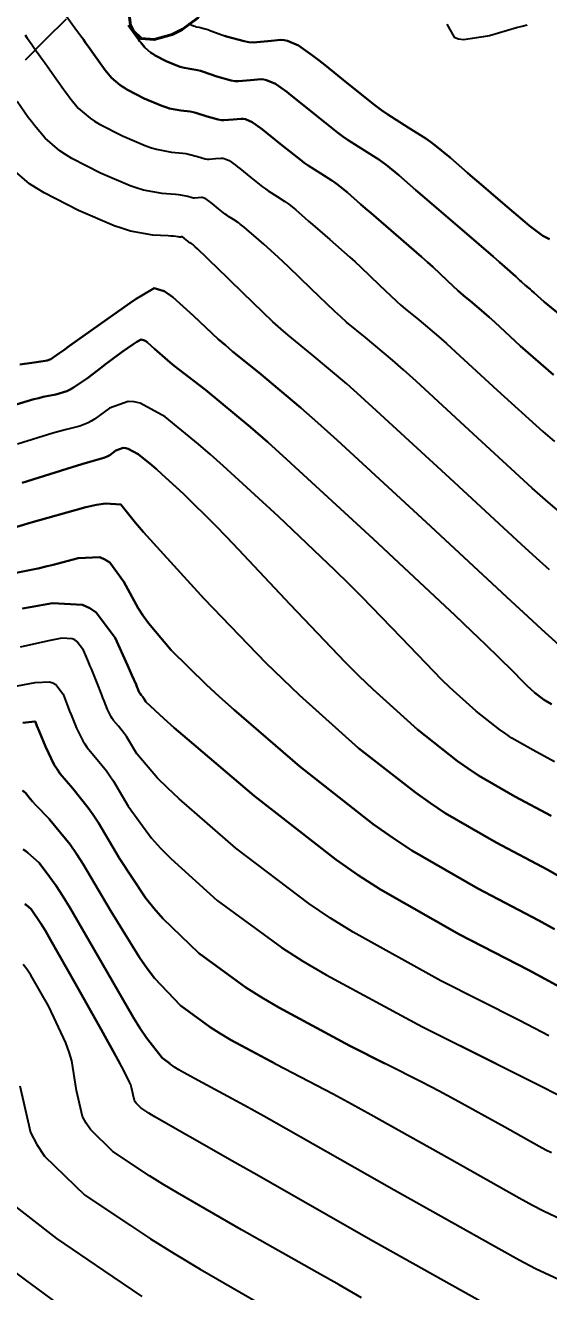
# Model space of a CAD drawing. Header units: metres. Extents: x 837117 to 838479, y 1189012 to 1191015.
# Drawn here: x 837894 to 837919.5, y 1189210.5 to 1189272.1 of the extents above; entities that cross this region are included whole.
import ezdxf

# ---------------------------------------------------------------- set-up
doc = ezdxf.new("R2010")
doc.units = ezdxf.units.M
doc.header["$LTSCALE"] = 0.3
for name, color, linetype in [('COTAS 10', 1, 'Continuous'), ('COTAS INT', 252, 'Continuous'), ('DRENAJE', 5, 'Continuous')]:
    doc.layers.add(name, color=color, linetype=linetype)
doc.styles.get("Standard").update_dxf_attribs({"font": 'simplex.shx'})

msp = doc.modelspace()

# ---------------------------------------------------------------- linework, layer by layer
at = {"layer": 'COTAS 10'}
for points in [[(837899.009, 1189272.105), (837899.295, 1189271.699), (837899.507, 1189271.403), (837899.564, 1189271.328), (837899.621, 1189271.254), (837899.82, 1189271.013), (837900.098, 1189270.776), (837900.204, 1189270.706), (837900.323, 1189270.634), (837900.86, 1189270.358), (837901.414, 1189270.124), (837901.544, 1189270.079), (837901.665, 1189270.041), (837902.016, 1189269.976), (837902.305, 1189269.929), (837902.391, 1189269.914), (837902.526, 1189269.878), (837902.675, 1189269.834), (837903.325, 1189269.61), (837904.026, 1189269.413), (837904.206, 1189269.386), (837904.381, 1189269.372), (837904.962, 1189269.42), (837905.48, 1189269.472), (837905.614, 1189269.459), (837905.744, 1189269.434), (837906.181, 1189269.247), (837906.733, 1189268.853), (837906.936, 1189268.697), (837907.16, 1189268.521), (837908.15, 1189267.718), (837909.201, 1189266.886), (837909.464, 1189266.692), (837909.715, 1189266.514), (837910.519, 1189266.001), (837911.217, 1189265.568), (837911.401, 1189265.44), (837911.58, 1189265.309), (837912.193, 1189264.807), (837913.023, 1189264.079), (837913.338, 1189263.806), (837913.691, 1189263.501), (837915.278, 1189262.141), (837916.791, 1189260.842), (837917.099, 1189260.575), (837917.357, 1189260.35), (837917.889, 1189259.873), (837918.09, 1189259.681), (837918.142, 1189259.635), (837918.191, 1189259.591), (837918.352, 1189259.461), (837918.583, 1189259.267), (837918.676, 1189259.184), (837918.782, 1189259.089), (837919.271, 1189258.638), (837920.237, 1189257.845)], [(837920.237, 1189257.845), (837919.271, 1189258.638), (837918.782, 1189259.089), (837918.676, 1189259.184), (837918.583, 1189259.267), (837918.352, 1189259.461), (837918.191, 1189259.591), (837918.142, 1189259.635), (837918.09, 1189259.681), (837917.889, 1189259.873), (837917.357, 1189260.35), (837917.099, 1189260.575), (837916.791, 1189260.842), (837915.278, 1189262.141), (837913.691, 1189263.501), (837913.338, 1189263.806), (837913.023, 1189264.079), (837912.193, 1189264.807), (837911.58, 1189265.309), (837911.401, 1189265.44), (837911.217, 1189265.568), (837910.519, 1189266.001), (837909.715, 1189266.514), (837909.464, 1189266.692), (837909.201, 1189266.886), (837908.15, 1189267.718), (837907.16, 1189268.521), (837906.936, 1189268.697), (837906.733, 1189268.853), (837906.181, 1189269.247), (837905.744, 1189269.434), (837905.614, 1189269.459), (837905.48, 1189269.472), (837904.962, 1189269.42), (837904.381, 1189269.372), (837904.206, 1189269.386), (837904.026, 1189269.413), (837903.325, 1189269.61), (837902.675, 1189269.834), (837902.526, 1189269.878), (837902.391, 1189269.914), (837902.305, 1189269.929), (837902.016, 1189269.976), (837901.665, 1189270.041), (837901.544, 1189270.079), (837901.414, 1189270.124), (837900.86, 1189270.358), (837900.323, 1189270.634), (837900.204, 1189270.706), (837900.098, 1189270.776), (837899.82, 1189271.013), (837899.621, 1189271.254), (837899.564, 1189271.328), (837899.507, 1189271.403), (837899.374, 1189271.589)], [(837920.346, 1189241.632), (837919.136, 1189242.714), (837918.468, 1189243.328), (837917.657, 1189244.077), (837913.527, 1189247.917), (837909.192, 1189251.912), (837908.252, 1189252.759), (837907.425, 1189253.494), (837905.375, 1189255.213), (837904.087, 1189256.234), (837903.74, 1189256.529), (837903.396, 1189256.83), (837902.189, 1189257.961), (837901.176, 1189258.876), (837900.956, 1189259.04), (837900.761, 1189259.166), (837900.274, 1189259.301), (837899.669, 1189258.958), (837899.4, 1189258.783), (837899.087, 1189258.574), (837897.592, 1189257.529), (837896.147, 1189256.499), (837895.866, 1189256.298), (837895.637, 1189256.134), (837895.24, 1189255.848), (837895.062, 1189255.794), (837894.971, 1189255.776), (837894.862, 1189255.758), (837894.316, 1189255.681), (837893.735, 1189255.599)], [(837893.735, 1189255.599), (837894.316, 1189255.681), (837894.862, 1189255.758), (837894.971, 1189255.776), (837895.062, 1189255.794), (837895.24, 1189255.848), (837895.637, 1189256.134), (837895.866, 1189256.298), (837896.147, 1189256.499), (837897.592, 1189257.529), (837899.087, 1189258.574), (837899.4, 1189258.783), (837899.669, 1189258.958), (837900.274, 1189259.301), (837900.761, 1189259.166), (837900.956, 1189259.04), (837901.176, 1189258.876), (837902.189, 1189257.961), (837903.396, 1189256.83), (837903.74, 1189256.529), (837904.087, 1189256.234), (837905.375, 1189255.213), (837907.425, 1189253.494), (837908.252, 1189252.759), (837909.192, 1189251.912), (837913.527, 1189247.917), (837917.657, 1189244.077), (837918.468, 1189243.328), (837919.136, 1189242.714), (837920.346, 1189241.632)], [(837919.774, 1189228.123), (837919.003, 1189228.552), (837916.039, 1189230.1), (837912.822, 1189231.953), (837911.892, 1189232.573), (837910.943, 1189233.24), (837907.373, 1189236.039), (837904.17, 1189238.794), (837903.453, 1189239.434), (837902.809, 1189240.021), (837901.099, 1189241.697), (837899.998, 1189243.015), (837899.738, 1189243.375), (837899.499, 1189243.734), (837898.797, 1189245.014), (837898.108, 1189245.964), (837897.876, 1189246.115), (837897.626, 1189246.217), (837896.575, 1189246.18), (837895.351, 1189245.846), (837894.993, 1189245.76), (837894.626, 1189245.678), (837894.608, 1189245.675), (837893.23, 1189245.403)], [(837893.23, 1189245.403), (837894.608, 1189245.675), (837894.626, 1189245.678), (837894.993, 1189245.76), (837895.351, 1189245.846), (837896.575, 1189246.18), (837897.626, 1189246.217), (837897.876, 1189246.115), (837898.108, 1189245.964), (837898.797, 1189245.014), (837899.499, 1189243.734), (837899.738, 1189243.375), (837899.998, 1189243.015), (837901.099, 1189241.697), (837902.809, 1189240.021), (837903.453, 1189239.434), (837904.17, 1189238.794), (837907.373, 1189236.039), (837910.943, 1189233.24), (837911.892, 1189232.573), (837912.822, 1189231.953), (837916.039, 1189230.1), (837919.003, 1189228.552), (837919.774, 1189228.123)], [(837906.147, 1189221.589), (837904.018, 1189222.73), (837903.494, 1189223.043), (837903.007, 1189223.35), (837901.552, 1189224.412), (837900.291, 1189225.742), (837899.926, 1189226.219), (837899.554, 1189226.743), (837898.152, 1189229.027), (837896.818, 1189231.281), (837896.488, 1189231.786), (837896.176, 1189232.239), (837895.195, 1189233.445), (837895.172, 1189233.47), (837894.485, 1189234.175), (837894.344, 1189234.328), (837894.227, 1189234.459), (837894.007, 1189234.755), (837893.858, 1189234.869)], [(837893.858, 1189234.869), (837894.007, 1189234.755), (837894.227, 1189234.459), (837894.344, 1189234.328), (837894.485, 1189234.175), (837895.172, 1189233.47), (837895.195, 1189233.445), (837896.176, 1189232.239), (837896.488, 1189231.786), (837896.818, 1189231.281), (837898.152, 1189229.027), (837899.554, 1189226.743), (837899.926, 1189226.219), (837900.291, 1189225.742), (837901.552, 1189224.412), (837903.007, 1189223.35), (837903.494, 1189223.043), (837904.018, 1189222.73), (837906.215, 1189221.552), (837908.993, 1189220.109), (837909.883, 1189219.629), (837910.825, 1189219.114), (837914.663, 1189216.963), (837918.046, 1189215.062), (837918.7, 1189214.704), (837919.233, 1189214.42), (837920.138, 1189214.002)], [(837899.685, 1189210.253), (837897.824, 1189211.517), (837895.536, 1189213.071), (837892.722, 1189215.247)]]:
    msp.add_lwpolyline(points, dxfattribs=at)
at = {"layer": 'COTAS INT'}
for points in [[(837895.989, 1189272.558), (837896.408, 1189271.979), (837896.828, 1189271.4), (837896.936, 1189271.248), (837897.041, 1189271.1), (837897.394, 1189270.595), (837897.719, 1189270.141), (837897.807, 1189270.025), (837897.894, 1189269.913), (837898.198, 1189269.542), (837898.625, 1189269.18), (837898.788, 1189269.072), (837898.97, 1189268.962), (837899.793, 1189268.539), (837900.643, 1189268.18), (837900.843, 1189268.11), (837901.027, 1189268.053), (837901.566, 1189267.953), (837902.03, 1189267.898), (837902.167, 1189267.87), (837902.309, 1189267.835), (837902.853, 1189267.661), (837903.392, 1189267.509), (837903.531, 1189267.488), (837903.666, 1189267.477), (837904.114, 1189267.515), (837904.512, 1189267.554), (837904.615, 1189267.544), (837904.715, 1189267.525), (837905.052, 1189267.381), (837905.477, 1189267.077), (837905.633, 1189266.957), (837905.806, 1189266.822), (837906.568, 1189266.203), (837907.378, 1189265.563), (837907.58, 1189265.413), (837907.773, 1189265.276), (837908.393, 1189264.881), (837908.931, 1189264.548), (837909.072, 1189264.449), (837909.21, 1189264.348), (837909.682, 1189263.962), (837910.321, 1189263.401), (837910.564, 1189263.191), (837910.836, 1189262.956), (837912.057, 1189261.909), (837913.299, 1189260.833), (837913.584, 1189260.581), (837913.842, 1189260.348), (837914.563, 1189259.673), (837915.083, 1189259.178), (837915.215, 1189259.059), (837915.342, 1189258.948), (837915.757, 1189258.611), (837916.351, 1189258.112), (837916.591, 1189257.899), (837916.864, 1189257.653), (837918.122, 1189256.494), (837919.721, 1189255.092)], [(837901.927, 1189272.178), (837902.185, 1189272.069), (837902.246, 1189272.047), (837902.302, 1189272.03), (837902.466, 1189272), (837902.751, 1189271.929), (837902.884, 1189271.886), (837903.04, 1189271.834), (837903.797, 1189271.559), (837904.659, 1189271.317), (837904.811, 1189271.295), (837904.881, 1189271.284), (837905.096, 1189271.266), (837905.811, 1189271.326), (837906.447, 1189271.389), (837906.612, 1189271.373), (837906.772, 1189271.343), (837907.31, 1189271.113), (837907.989, 1189270.628), (837908.239, 1189270.436), (837908.514, 1189270.22), (837909.731, 1189269.232), (837911.024, 1189268.209), (837911.348, 1189267.971), (837911.656, 1189267.751), (837912.646, 1189267.12), (837913.504, 1189266.588), (837913.73, 1189266.431), (837913.951, 1189266.27), (837914.704, 1189265.652), (837915.533, 1189264.921), (837915.801, 1189264.688), (837916.085, 1189264.441), (837917.251, 1189263.439), (837918.326, 1189262.534), (837918.553, 1189262.348), (837918.749, 1189262.19), (837919.205, 1189261.854), (837919.524, 1189261.697)], [(837914.525, 1189272.149), (837914.891, 1189271.521), (837915.095, 1189271.442), (837915.343, 1189271.403), (837916.613, 1189271.603), (837917.926, 1189271.986), (837918.202, 1189272.062), (837918.441, 1189272.126)], [(837893.984, 1189271.625), (837894.09, 1189271.472), (837894.193, 1189271.326), (837894.528, 1189270.858), (837894.864, 1189270.391), (837894.967, 1189270.247), (837895.074, 1189270.095), (837895.493, 1189269.491), (837895.931, 1189268.879), (837896.049, 1189268.722), (837896.166, 1189268.571), (837896.577, 1189268.072), (837897.151, 1189267.583), (837897.371, 1189267.438), (837897.617, 1189267.29), (837898.726, 1189266.719), (837899.872, 1189266.236), (837900.141, 1189266.141), (837900.39, 1189266.064), (837901.116, 1189265.93), (837901.669, 1189265.883), (837901.809, 1189265.861), (837901.943, 1189265.835), (837902.38, 1189265.711), (837902.759, 1189265.605), (837902.856, 1189265.59), (837902.951, 1189265.582), (837903.265, 1189265.609), (837903.544, 1189265.636), (837903.617, 1189265.629), (837903.687, 1189265.616), (837903.923, 1189265.515), (837904.221, 1189265.302), (837904.331, 1189265.218), (837904.452, 1189265.123), (837904.987, 1189264.689), (837905.555, 1189264.24), (837905.697, 1189264.135), (837905.832, 1189264.038), (837906.267, 1189263.761), (837906.644, 1189263.527), (837906.743, 1189263.458), (837906.84, 1189263.388), (837907.171, 1189263.116), (837907.619, 1189262.723), (837907.79, 1189262.576), (837907.98, 1189262.411), (837908.837, 1189261.676), (837909.807, 1189260.824), (837910.069, 1189260.586), (837910.328, 1189260.347), (837911.238, 1189259.474), (837912.076, 1189258.676), (837912.288, 1189258.484), (837912.493, 1189258.304), (837913.161, 1189257.761), (837914.12, 1189256.958), (837914.507, 1189256.614), (837914.946, 1189256.218), (837916.973, 1189254.35), (837919.205, 1189252.338), (837919.774, 1189251.851)], [(837894.009, 1189271.589), (837894.09, 1189271.472), (837894.193, 1189271.326), (837894.528, 1189270.858), (837894.864, 1189270.391), (837894.967, 1189270.247), (837895.074, 1189270.095), (837895.493, 1189269.491), (837895.931, 1189268.879), (837896.049, 1189268.722), (837896.166, 1189268.571), (837896.577, 1189268.072), (837897.151, 1189267.583), (837897.371, 1189267.438), (837897.617, 1189267.29), (837898.726, 1189266.719), (837899.872, 1189266.236), (837900.141, 1189266.141), (837900.39, 1189266.064), (837901.116, 1189265.93), (837901.669, 1189265.883), (837901.809, 1189265.861), (837901.943, 1189265.835), (837902.38, 1189265.711), (837902.759, 1189265.605), (837902.856, 1189265.59), (837902.951, 1189265.582), (837903.265, 1189265.609), (837903.544, 1189265.636), (837903.617, 1189265.629), (837903.687, 1189265.616), (837903.923, 1189265.515), (837904.221, 1189265.302), (837904.331, 1189265.218), (837904.452, 1189265.123), (837904.987, 1189264.689), (837905.555, 1189264.24), (837905.697, 1189264.135), (837905.832, 1189264.038), (837906.267, 1189263.761), (837906.644, 1189263.527), (837906.743, 1189263.458), (837906.84, 1189263.388), (837907.171, 1189263.116), (837907.619, 1189262.723), (837907.79, 1189262.576), (837907.98, 1189262.411), (837908.837, 1189261.676), (837909.807, 1189260.824), (837910.069, 1189260.586), (837910.328, 1189260.347), (837911.238, 1189259.474), (837912.076, 1189258.676), (837912.288, 1189258.484), (837912.493, 1189258.304), (837913.161, 1189257.761), (837914.12, 1189256.958), (837914.507, 1189256.614), (837914.946, 1189256.218), (837916.973, 1189254.35), (837919.205, 1189252.338), (837919.774, 1189251.851)], [(837919.721, 1189255.092), (837918.122, 1189256.494), (837916.864, 1189257.653), (837916.591, 1189257.899), (837916.351, 1189258.112), (837915.757, 1189258.611), (837915.342, 1189258.948), (837915.215, 1189259.059), (837915.083, 1189259.178), (837914.563, 1189259.673), (837913.842, 1189260.348), (837913.584, 1189260.581), (837913.299, 1189260.833), (837912.057, 1189261.909), (837910.836, 1189262.956), (837910.564, 1189263.191), (837910.321, 1189263.401), (837909.682, 1189263.962), (837909.21, 1189264.348), (837909.072, 1189264.449), (837908.931, 1189264.548), (837908.393, 1189264.881), (837907.773, 1189265.276), (837907.58, 1189265.413), (837907.378, 1189265.563), (837906.568, 1189266.203), (837905.806, 1189266.822), (837905.633, 1189266.957), (837905.477, 1189267.077), (837905.052, 1189267.381), (837904.715, 1189267.525), (837904.615, 1189267.544), (837904.512, 1189267.554), (837904.114, 1189267.515), (837903.666, 1189267.477), (837903.531, 1189267.488), (837903.392, 1189267.509), (837902.853, 1189267.661), (837902.309, 1189267.835), (837902.167, 1189267.87), (837902.03, 1189267.898), (837901.566, 1189267.953), (837901.027, 1189268.053), (837900.843, 1189268.11), (837900.643, 1189268.18), (837899.793, 1189268.539), (837898.97, 1189268.962), (837898.788, 1189269.072), (837898.625, 1189269.18), (837898.198, 1189269.542), (837897.894, 1189269.913), (837897.807, 1189270.025), (837897.719, 1189270.141), (837897.394, 1189270.595), (837897.041, 1189271.1), (837896.936, 1189271.248), (837896.828, 1189271.4), (837896.691, 1189271.589)], [(837919.524, 1189261.697), (837919.205, 1189261.854), (837918.749, 1189262.19), (837918.553, 1189262.348), (837918.326, 1189262.534), (837917.251, 1189263.439), (837916.085, 1189264.441), (837915.801, 1189264.688), (837915.533, 1189264.921), (837914.704, 1189265.652), (837913.951, 1189266.27), (837913.73, 1189266.431), (837913.504, 1189266.588), (837912.646, 1189267.12), (837911.656, 1189267.751), (837911.348, 1189267.971), (837911.024, 1189268.209), (837909.731, 1189269.232), (837908.514, 1189270.22), (837908.239, 1189270.436), (837907.989, 1189270.628), (837907.31, 1189271.113), (837906.772, 1189271.343), (837906.612, 1189271.373), (837906.447, 1189271.389), (837905.811, 1189271.326), (837905.096, 1189271.266), (837904.881, 1189271.284), (837904.811, 1189271.295), (837904.659, 1189271.317), (837903.797, 1189271.559), (837903.716, 1189271.589)], [(837914.852, 1189271.589), (837914.891, 1189271.521), (837915.095, 1189271.442), (837915.343, 1189271.403), (837916.521, 1189271.589)], [(837919.926, 1189248.502), (837919.339, 1189249.01), (837918.689, 1189249.585), (837915.824, 1189252.206), (837913.028, 1189254.783), (837912.422, 1189255.329), (837911.888, 1189255.803), (837910.566, 1189256.912), (837909.644, 1189257.661), (837909.362, 1189257.908), (837909.068, 1189258.173), (837907.913, 1189259.274), (837906.813, 1189260.345), (837906.554, 1189260.591), (837906.315, 1189260.816), (837905.617, 1189261.444), (837905.125, 1189261.866), (837905.015, 1189261.96), (837904.917, 1189262.045), (837904.66, 1189262.271), (837904.47, 1189262.427), (837904.414, 1189262.468), (837904.357, 1189262.507), (837904.141, 1189262.642), (837903.891, 1189262.801), (837903.813, 1189262.856), (837903.731, 1189262.916), (837903.405, 1189263.175), (837903.098, 1189263.424), (837903.028, 1189263.478), (837902.966, 1189263.527), (837902.794, 1189263.649), (837902.658, 1189263.707), (837902.618, 1189263.715), (837902.576, 1189263.719), (837902.416, 1189263.703), (837902.235, 1189263.688), (837902.181, 1189263.692), (837902.125, 1189263.701), (837901.908, 1189263.762), (837901.578, 1189263.836), (837901.451, 1189263.853), (837901.308, 1189263.868), (837900.666, 1189263.907), (837899.752, 1189264.076), (837899.44, 1189264.173), (837899.101, 1189264.291), (837897.659, 1189264.9), (837896.264, 1189265.617), (837895.955, 1189265.804), (837895.678, 1189265.986), (837894.956, 1189266.602), (837894.439, 1189267.23), (837894.292, 1189267.42), (837894.143, 1189267.617), (837893.592, 1189268.387)], [(837919.926, 1189248.502), (837919.339, 1189249.01), (837918.689, 1189249.585), (837915.824, 1189252.206), (837913.028, 1189254.783), (837912.422, 1189255.329), (837911.888, 1189255.803), (837910.566, 1189256.912), (837909.644, 1189257.661), (837909.362, 1189257.908), (837909.068, 1189258.173), (837907.913, 1189259.274), (837906.813, 1189260.345), (837906.554, 1189260.591), (837906.315, 1189260.816), (837905.617, 1189261.444), (837905.125, 1189261.866), (837905.015, 1189261.96), (837904.917, 1189262.045), (837904.66, 1189262.271), (837904.47, 1189262.427), (837904.414, 1189262.468), (837904.357, 1189262.507), (837904.141, 1189262.642), (837903.891, 1189262.801), (837903.813, 1189262.856), (837903.731, 1189262.916), (837903.405, 1189263.175), (837903.098, 1189263.424), (837903.028, 1189263.478), (837902.966, 1189263.527), (837902.794, 1189263.649), (837902.658, 1189263.707), (837902.618, 1189263.715), (837902.576, 1189263.719), (837902.416, 1189263.703), (837902.235, 1189263.688), (837902.181, 1189263.692), (837902.125, 1189263.701), (837901.908, 1189263.762), (837901.578, 1189263.836), (837901.451, 1189263.853), (837901.308, 1189263.868), (837900.666, 1189263.907), (837899.752, 1189264.076), (837899.44, 1189264.173), (837899.101, 1189264.291), (837897.659, 1189264.9), (837896.264, 1189265.617), (837895.955, 1189265.804), (837895.678, 1189265.986), (837894.956, 1189266.602), (837894.439, 1189267.23), (837894.292, 1189267.42), (837894.143, 1189267.617), (837893.592, 1189268.387)], [(837919.531, 1189245.608), (837918.904, 1189246.169), (837918.173, 1189246.831), (837914.675, 1189250.061), (837911.11, 1189253.347), (837910.337, 1189254.044), (837909.656, 1189254.649), (837907.971, 1189256.062), (837906.794, 1189257.018), (837906.435, 1189257.333), (837906.061, 1189257.671), (837904.588, 1189259.074), (837903.298, 1189260.344), (837903.039, 1189260.597), (837902.823, 1189260.807), (837902.397, 1189261.211), (837902.269, 1189261.321), (837902.241, 1189261.345), (837902.216, 1189261.367), (837902.149, 1189261.426), (837902.1, 1189261.466), (837902.085, 1189261.477), (837902.07, 1189261.487), (837902.014, 1189261.522), (837901.949, 1189261.563), (837901.929, 1189261.578), (837901.908, 1189261.593), (837901.824, 1189261.66), (837901.744, 1189261.725), (837901.726, 1189261.739), (837901.71, 1189261.751), (837901.665, 1189261.783), (837901.63, 1189261.798), (837901.619, 1189261.8), (837901.609, 1189261.801), (837901.567, 1189261.797), (837901.52, 1189261.793), (837901.506, 1189261.794), (837901.492, 1189261.796), (837901.435, 1189261.812), (837901.212, 1189261.837), (837901.092, 1189261.844), (837900.948, 1189261.852), (837900.216, 1189261.883), (837899.115, 1189262.087), (837898.738, 1189262.204), (837898.329, 1189262.347), (837896.592, 1189263.08), (837894.912, 1189263.945), (837894.538, 1189264.17), (837894.205, 1189264.39), (837893.334, 1189265.131)], [(837919.531, 1189245.608), (837918.904, 1189246.169), (837918.173, 1189246.831), (837914.675, 1189250.061), (837911.11, 1189253.347), (837910.337, 1189254.044), (837909.656, 1189254.649), (837907.971, 1189256.062), (837906.794, 1189257.018), (837906.435, 1189257.333), (837906.061, 1189257.671), (837904.588, 1189259.074), (837903.298, 1189260.344), (837903.039, 1189260.597), (837902.823, 1189260.807), (837902.397, 1189261.211), (837902.269, 1189261.321), (837902.241, 1189261.345), (837902.216, 1189261.367), (837902.149, 1189261.426), (837902.1, 1189261.466), (837902.085, 1189261.477), (837902.07, 1189261.487), (837902.014, 1189261.522), (837901.949, 1189261.563), (837901.929, 1189261.578), (837901.908, 1189261.593), (837901.824, 1189261.66), (837901.744, 1189261.725), (837901.726, 1189261.739), (837901.71, 1189261.751), (837901.665, 1189261.783), (837901.63, 1189261.798), (837901.619, 1189261.8), (837901.609, 1189261.801), (837901.567, 1189261.797), (837901.52, 1189261.793), (837901.506, 1189261.794), (837901.492, 1189261.796), (837901.435, 1189261.812), (837901.212, 1189261.837), (837901.092, 1189261.844), (837900.948, 1189261.852), (837900.216, 1189261.883), (837899.115, 1189262.087), (837898.738, 1189262.204), (837898.329, 1189262.347), (837896.592, 1189263.08), (837894.912, 1189263.945), (837894.538, 1189264.17), (837894.205, 1189264.39), (837893.334, 1189265.131)], [(837919.628, 1189239.069), (837919.325, 1189239.244), (837919.238, 1189239.302), (837919.149, 1189239.365), (837918.813, 1189239.628), (837918.439, 1189239.965), (837918.326, 1189240.075), (837918.209, 1189240.192), (837917.749, 1189240.672), (837916.409, 1189241.98), (837915.736, 1189242.618), (837914.933, 1189243.377), (837910.942, 1189247.112), (837906.743, 1189250.973), (837905.808, 1189251.809), (837904.973, 1189252.545), (837902.78, 1189254.363), (837901.457, 1189255.375), (837901.169, 1189255.602), (837900.916, 1189255.807), (837900.288, 1189256.355), (837899.942, 1189256.668), (837899.866, 1189256.724), (837899.8, 1189256.767), (837899.633, 1189256.813), (837899.426, 1189256.696), (837899.334, 1189256.636), (837899.227, 1189256.565), (837898.716, 1189256.207), (837898.085, 1189255.748), (837897.902, 1189255.612), (837897.717, 1189255.472), (837897.019, 1189254.934), (837896.347, 1189254.47), (837896.177, 1189254.376), (837896.014, 1189254.297), (837895.484, 1189254.138), (837894.869, 1189254.019), (837894.652, 1189253.965), (837894.415, 1189253.902), (837893.391, 1189253.601)], [(837893.391, 1189253.601), (837894.415, 1189253.902), (837894.652, 1189253.965), (837894.869, 1189254.019), (837895.484, 1189254.138), (837896.014, 1189254.297), (837896.177, 1189254.376), (837896.347, 1189254.47), (837897.019, 1189254.934), (837897.717, 1189255.472), (837897.902, 1189255.612), (837898.085, 1189255.748), (837898.716, 1189256.207), (837899.227, 1189256.565), (837899.334, 1189256.636), (837899.426, 1189256.696), (837899.633, 1189256.813), (837899.8, 1189256.767), (837899.866, 1189256.724), (837899.942, 1189256.668), (837900.288, 1189256.355), (837900.916, 1189255.807), (837901.169, 1189255.602), (837901.457, 1189255.375), (837902.78, 1189254.363), (837904.973, 1189252.545), (837905.808, 1189251.809), (837906.743, 1189250.973), (837910.942, 1189247.112), (837914.933, 1189243.377), (837915.736, 1189242.618), (837916.409, 1189241.98), (837917.749, 1189240.672), (837918.209, 1189240.192), (837918.326, 1189240.075), (837918.439, 1189239.965), (837918.813, 1189239.628), (837919.149, 1189239.365), (837919.238, 1189239.302), (837919.325, 1189239.244), (837919.628, 1189239.069)], [(837919.769, 1189236.273), (837918.73, 1189236.827), (837917.7, 1189237.421), (837917.401, 1189237.62), (837917.097, 1189237.834), (837915.953, 1189238.73), (837914.679, 1189239.881), (837914.292, 1189240.256), (837913.892, 1189240.654), (837912.325, 1189242.292), (837910.396, 1189244.289), (837909.767, 1189244.914), (837909.096, 1189245.569), (837906.332, 1189248.196), (837903.638, 1189250.661), (837903.013, 1189251.215), (837902.439, 1189251.714), (837900.802, 1189253.05), (837899.598, 1189253.706), (837899.297, 1189253.776), (837899.01, 1189253.797), (837898.093, 1189253.468), (837897.37, 1189252.941), (837897.206, 1189252.838), (837897.058, 1189252.752), (837896.653, 1189252.595), (837896.002, 1189252.438), (837895.7, 1189252.352), (837895.344, 1189252.248), (837893.614, 1189251.722)], [(837919.769, 1189236.273), (837918.73, 1189236.827), (837917.7, 1189237.421), (837917.401, 1189237.62), (837917.097, 1189237.834), (837915.953, 1189238.73), (837914.679, 1189239.881), (837914.292, 1189240.256), (837913.892, 1189240.654), (837912.325, 1189242.292), (837910.396, 1189244.289), (837909.767, 1189244.914), (837909.096, 1189245.569), (837906.332, 1189248.196), (837903.638, 1189250.661), (837903.013, 1189251.215), (837902.439, 1189251.714), (837900.802, 1189253.05), (837899.598, 1189253.706), (837899.297, 1189253.776), (837899.01, 1189253.797), (837898.093, 1189253.468), (837897.37, 1189252.941), (837897.206, 1189252.838), (837897.058, 1189252.752), (837896.653, 1189252.595), (837896.002, 1189252.438), (837895.7, 1189252.352), (837895.344, 1189252.248), (837893.614, 1189251.722)], [(837919.606, 1189233.64), (837917.833, 1189234.585), (837916.074, 1189235.598), (837915.565, 1189235.938), (837915.046, 1189236.303), (837913.093, 1189237.833), (837910.918, 1189239.798), (837910.259, 1189240.436), (837909.575, 1189241.116), (837906.901, 1189243.912), (837904.383, 1189246.599), (837903.797, 1189247.209), (837903.26, 1189247.762), (837901.722, 1189249.279), (837900.636, 1189250.272), (837900.384, 1189250.496), (837900.153, 1189250.697), (837899.493, 1189251.235), (837899.008, 1189251.5), (837898.887, 1189251.528), (837898.771, 1189251.536), (837898.402, 1189251.404), (837898.11, 1189251.191), (837898.044, 1189251.149), (837897.985, 1189251.115), (837897.821, 1189251.052), (837897.136, 1189250.857), (837896.747, 1189250.74), (837896.272, 1189250.595), (837893.838, 1189249.843)], [(837893.838, 1189249.843), (837896.272, 1189250.595), (837896.747, 1189250.74), (837897.136, 1189250.857), (837897.821, 1189251.052), (837897.985, 1189251.115), (837898.044, 1189251.149), (837898.11, 1189251.191), (837898.402, 1189251.404), (837898.771, 1189251.536), (837898.887, 1189251.528), (837899.008, 1189251.5), (837899.493, 1189251.235), (837900.153, 1189250.697), (837900.384, 1189250.496), (837900.636, 1189250.272), (837901.722, 1189249.279), (837903.26, 1189247.762), (837903.797, 1189247.209), (837904.383, 1189246.599), (837906.901, 1189243.912), (837909.575, 1189241.116), (837910.259, 1189240.436), (837910.918, 1189239.798), (837913.093, 1189237.833), (837915.046, 1189236.303), (837915.565, 1189235.938), (837916.074, 1189235.598), (837917.833, 1189234.585), (837919.606, 1189233.64)], [(837920.175, 1189230.586), (837919.443, 1189231.006), (837916.936, 1189232.343), (837914.448, 1189233.776), (837913.728, 1189234.255), (837912.995, 1189234.772), (837910.233, 1189236.936), (837907.347, 1189239.509), (837906.534, 1189240.282), (837905.716, 1189241.083), (837902.715, 1189244.194), (837900.244, 1189246.896), (837899.76, 1189247.438), (837899.364, 1189247.891), (837898.656, 1189248.784), (837897.899, 1189248.839), (837897.471, 1189248.764), (837896.948, 1189248.649), (837895.092, 1189248.136), (837894.274, 1189247.909), (837891.586, 1189247.1)], [(837891.586, 1189247.1), (837894.274, 1189247.909), (837895.092, 1189248.136), (837896.948, 1189248.649), (837897.471, 1189248.764), (837897.899, 1189248.839), (837898.656, 1189248.784), (837899.364, 1189247.891), (837899.76, 1189247.438), (837900.244, 1189246.896), (837902.715, 1189244.194), (837905.716, 1189241.083), (837906.534, 1189240.282), (837907.347, 1189239.509), (837910.233, 1189236.936), (837912.995, 1189234.772), (837913.728, 1189234.255), (837914.448, 1189233.776), (837916.936, 1189232.343), (837919.443, 1189231.006), (837920.175, 1189230.586)], [(837920.012, 1189225.315), (837919.297, 1189225.709), (837918.515, 1189226.128), (837915.141, 1189227.858), (837911.293, 1189230.049), (837910.212, 1189230.759), (837909.124, 1189231.514), (837905.141, 1189234.612), (837901.882, 1189237.377), (837901.251, 1189237.921), (837900.738, 1189238.369), (837899.863, 1189239.187), (837899.764, 1189239.354), (837899.74, 1189239.392), (837899.717, 1189239.425), (837899.644, 1189239.514), (837899.585, 1189239.584), (837899.571, 1189239.605), (837899.557, 1189239.627), (837899.516, 1189239.712), (837899.474, 1189239.816), (837899.461, 1189239.85), (837899.446, 1189239.886), (837899.389, 1189240.034), (837899.193, 1189240.48), (837899.093, 1189240.704), (837898.972, 1189240.971), (837898.366, 1189242.297), (837897.45, 1189243.535), (837897.134, 1189243.747), (837896.79, 1189243.901), (837895.322, 1189243.984), (837894.237, 1189243.788), (837893.859, 1189243.719)], [(837893.859, 1189243.719), (837894.237, 1189243.788), (837895.322, 1189243.984), (837896.79, 1189243.901), (837897.134, 1189243.747), (837897.45, 1189243.535), (837898.366, 1189242.297), (837898.972, 1189240.971), (837899.093, 1189240.704), (837899.193, 1189240.48), (837899.389, 1189240.034), (837899.446, 1189239.886), (837899.461, 1189239.85), (837899.474, 1189239.816), (837899.516, 1189239.712), (837899.557, 1189239.627), (837899.571, 1189239.605), (837899.585, 1189239.584), (837899.644, 1189239.514), (837899.717, 1189239.425), (837899.74, 1189239.392), (837899.764, 1189239.354), (837899.863, 1189239.187), (837900.738, 1189238.369), (837901.251, 1189237.921), (837901.882, 1189237.377), (837905.141, 1189234.612), (837909.124, 1189231.514), (837910.212, 1189230.759), (837911.293, 1189230.049), (837915.141, 1189227.858), (837918.515, 1189226.128), (837919.297, 1189225.709), (837920.012, 1189225.315)], [(837919.5, 1189222.936), (837918.819, 1189223.295), (837918.028, 1189223.704), (837914.244, 1189225.616), (837909.968, 1189227.973), (837908.866, 1189228.664), (837907.8, 1189229.371), (837904.244, 1189232.062), (837901.484, 1189234.468), (837900.92, 1189234.996), (837900.442, 1189235.463), (837899.435, 1189236.647), (837899.028, 1189237.336), (837898.927, 1189237.49), (837898.832, 1189237.629), (837898.532, 1189237.997), (837898.289, 1189238.284), (837898.23, 1189238.37), (837898.174, 1189238.46), (837898.002, 1189238.811), (837897.83, 1189239.24), (837897.775, 1189239.38), (837897.717, 1189239.529), (837897.478, 1189240.141), (837897.219, 1189240.788), (837897.147, 1189240.959), (837897.077, 1189241.126), (837896.823, 1189241.7), (837896.509, 1189242.124), (837896.401, 1189242.196), (837896.284, 1189242.249), (837895.781, 1189242.277), (837895.126, 1189242.151), (837894.911, 1189242.106), (837894.683, 1189242.057), (837893.741, 1189241.844)], [(837919.5, 1189222.936), (837918.819, 1189223.295), (837918.028, 1189223.704), (837914.244, 1189225.616), (837909.968, 1189227.973), (837908.866, 1189228.664), (837907.8, 1189229.371), (837904.244, 1189232.062), (837901.484, 1189234.468), (837900.92, 1189234.996), (837900.442, 1189235.463), (837899.435, 1189236.647), (837899.028, 1189237.336), (837898.927, 1189237.49), (837898.832, 1189237.629), (837898.532, 1189237.997), (837898.289, 1189238.284), (837898.23, 1189238.37), (837898.174, 1189238.46), (837898.002, 1189238.811), (837897.83, 1189239.24), (837897.775, 1189239.38), (837897.717, 1189239.529), (837897.478, 1189240.141), (837897.219, 1189240.788), (837897.147, 1189240.959), (837897.077, 1189241.126), (837896.823, 1189241.7), (837896.509, 1189242.124), (837896.401, 1189242.196), (837896.284, 1189242.249), (837895.781, 1189242.277), (837895.126, 1189242.151), (837894.911, 1189242.106), (837894.683, 1189242.057), (837893.741, 1189241.844)], [(837893.351, 1189239.914), (837894.475, 1189240.123), (837895.182, 1189240.152), (837895.338, 1189240.102), (837895.477, 1189240.028), (837895.836, 1189239.554), (837896.087, 1189238.915), (837896.157, 1189238.737), (837896.228, 1189238.559), (837896.488, 1189237.909), (837896.791, 1189237.293), (837896.889, 1189237.135), (837896.993, 1189236.983), (837897.42, 1189236.48), (837897.947, 1189235.832), (837898.114, 1189235.589), (837898.291, 1189235.317), (837899.007, 1189234.107), (837900.146, 1189232.556), (837900.589, 1189232.07), (837901.087, 1189231.56), (837903.347, 1189229.512), (837906.475, 1189227.228), (837907.52, 1189226.568), (837908.643, 1189225.897), (837913.347, 1189223.374), (837917.54, 1189221.281), (837918.342, 1189220.88), (837918.987, 1189220.558), (837920.02, 1189220.041)], [(837893.351, 1189239.914), (837894.475, 1189240.123), (837895.182, 1189240.152), (837895.338, 1189240.102), (837895.477, 1189240.028), (837895.836, 1189239.554), (837896.087, 1189238.915), (837896.157, 1189238.737), (837896.228, 1189238.559), (837896.488, 1189237.909), (837896.791, 1189237.293), (837896.889, 1189237.135), (837896.993, 1189236.983), (837897.42, 1189236.48), (837897.947, 1189235.832), (837898.114, 1189235.589), (837898.291, 1189235.317), (837899.007, 1189234.107), (837900.146, 1189232.556), (837900.589, 1189232.07), (837901.087, 1189231.56), (837903.347, 1189229.512), (837906.475, 1189227.228), (837907.52, 1189226.568), (837908.643, 1189225.897), (837913.347, 1189223.374), (837916.924, 1189221.589)], [(837893.869, 1189238.156), (837894.46, 1189238.228), (837894.474, 1189238.228), (837894.48, 1189238.226), (837894.487, 1189238.217), (837894.565, 1189238.024), (837894.67, 1189237.762), (837894.974, 1189237.008), (837895.408, 1189236.127), (837895.548, 1189235.901), (837895.697, 1189235.683), (837896.307, 1189234.963), (837897.062, 1189234.035), (837897.301, 1189233.687), (837897.554, 1189233.299), (837898.58, 1189231.567), (837899.85, 1189229.65), (837900.257, 1189229.145), (837900.689, 1189228.651), (837902.45, 1189226.962), (837904.745, 1189225.287), (837905.514, 1189224.802), (837906.341, 1189224.309), (837909.808, 1189222.45), (837911.506, 1189221.589)], [(837919.62, 1189217.238), (837919.357, 1189217.379), (837919.033, 1189217.556), (837917.358, 1189218.497), (837914.942, 1189219.819), (837914.15, 1189220.237), (837913.305, 1189220.676), (837909.808, 1189222.45), (837906.341, 1189224.309), (837905.514, 1189224.802), (837904.745, 1189225.287), (837902.45, 1189226.962), (837900.689, 1189228.651), (837900.257, 1189229.145), (837899.85, 1189229.65), (837898.58, 1189231.567), (837897.554, 1189233.299), (837897.301, 1189233.687), (837897.062, 1189234.035), (837896.307, 1189234.963), (837895.697, 1189235.683), (837895.548, 1189235.901), (837895.408, 1189236.127), (837894.974, 1189237.008), (837894.67, 1189237.762), (837894.565, 1189238.024), (837894.487, 1189238.217), (837894.48, 1189238.226), (837894.474, 1189238.228), (837894.46, 1189238.228), (837893.869, 1189238.156)], [(837893.886, 1189232.006), (837893.999, 1189231.931), (837894.124, 1189231.838), (837894.665, 1189231.345), (837895.188, 1189230.652), (837894.665, 1189231.345), (837894.124, 1189231.838), (837893.999, 1189231.931), (837893.886, 1189232.006)], [(837920.207, 1189210.972), (837918.845, 1189211.602), (837918.044, 1189212.03), (837917.058, 1189212.568), (837911.968, 1189215.429), (837906.707, 1189218.409), (837905.615, 1189219.021), (837904.681, 1189219.542), (837902.623, 1189220.655), (837901.695, 1189221.152), (837901.474, 1189221.284), (837901.269, 1189221.414), (837900.655, 1189221.862), (837899.893, 1189222.834), (837899.595, 1189223.294), (837899.258, 1189223.837), (837897.724, 1189226.487), (837896.17, 1189229.173), (837895.821, 1189229.738), (837895.507, 1189230.227), (837895.188, 1189230.652), (837895.507, 1189230.227), (837895.821, 1189229.738), (837896.17, 1189229.173), (837897.724, 1189226.487), (837899.258, 1189223.837), (837899.595, 1189223.294), (837899.893, 1189222.834), (837900.655, 1189221.862), (837901.03, 1189221.589)], [(837893.973, 1189229.34), (837894.036, 1189229.303), (837894.275, 1189229.104), (837894.759, 1189228.396), (837894.976, 1189228.037), (837895.229, 1189227.608), (837896.445, 1189225.47), (837897.684, 1189223.249), (837897.953, 1189222.766), (837898.189, 1189222.342), (837898.605, 1189221.589)], [(837916.696, 1189209.719), (837910.961, 1189212.935), (837905.12, 1189216.257), (837903.941, 1189216.927), (837902.952, 1189217.489), (837900.961, 1189218.618), (837900.299, 1189218.999), (837900.148, 1189219.09), (837900.011, 1189219.175), (837899.631, 1189219.428), (837899.398, 1189219.654), (837899.353, 1189219.721), (837899.316, 1189219.791), (837899.254, 1189220.059), (837899.176, 1189220.419), (837899.13, 1189220.546), (837899.072, 1189220.685), (837898.772, 1189221.287), (837898.189, 1189222.342), (837897.953, 1189222.766), (837897.684, 1189223.249), (837896.445, 1189225.47), (837895.229, 1189227.608), (837894.976, 1189228.037), (837894.759, 1189228.396), (837894.275, 1189229.104), (837894.036, 1189229.303), (837893.973, 1189229.34)], [(837910.375, 1189210.195), (837909.279, 1189210.815), (837908.206, 1189211.422), (837904.52, 1189213.498), (837901.407, 1189215.291), (837900.696, 1189215.719), (837900.051, 1189216.117), (837898.266, 1189217.309), (837897.168, 1189218.371), (837896.956, 1189218.688), (837896.784, 1189219.015), (837896.493, 1189220.277), (837896.267, 1189221.712), (837896.136, 1189222.147), (837895.975, 1189222.598), (837895.144, 1189224.366), (837894.263, 1189225.88), (837894.071, 1189226.171), (837893.9, 1189226.406)], [(837896.286, 1189221.589), (837896.267, 1189221.712), (837896.136, 1189222.147), (837895.975, 1189222.598), (837895.144, 1189224.366), (837894.263, 1189225.88), (837894.071, 1189226.171), (837893.9, 1189226.406)], [(837893.731, 1189220.496), (837894.251, 1189218.239), (837894.559, 1189217.655), (837894.938, 1189217.089), (837896.901, 1189215.19), (837899.121, 1189213.708), (837900.091, 1189213.06), (837901.245, 1189212.348), (837902.515, 1189211.583), (837908.078, 1189208.378)], [(837896.477, 1189209.256), (837894.005, 1189211.072), (837893.421, 1189211.5)]]:
    msp.add_lwpolyline(points, dxfattribs=at)
at = {"layer": 'DRENAJE'}
msp.add_polyline3d([(837895.982, 1189272.398, 0), (837894.982, 1189271.398, 0), (837893.982, 1189270.399, 0)], dxfattribs=at)

# ---------------------------------------------------------------- texts
at = {"layer": 'COTAS 10', "insert": (837894.135, 1189282.176), "char_height": 3.8, "attachment_point": 7, "rotation": 296.30165}
msp.add_mtext('1790', dxfattribs=at)
msp.add_mtext('1790', dxfattribs=at)

doc.saveas('drawing.dxf')
